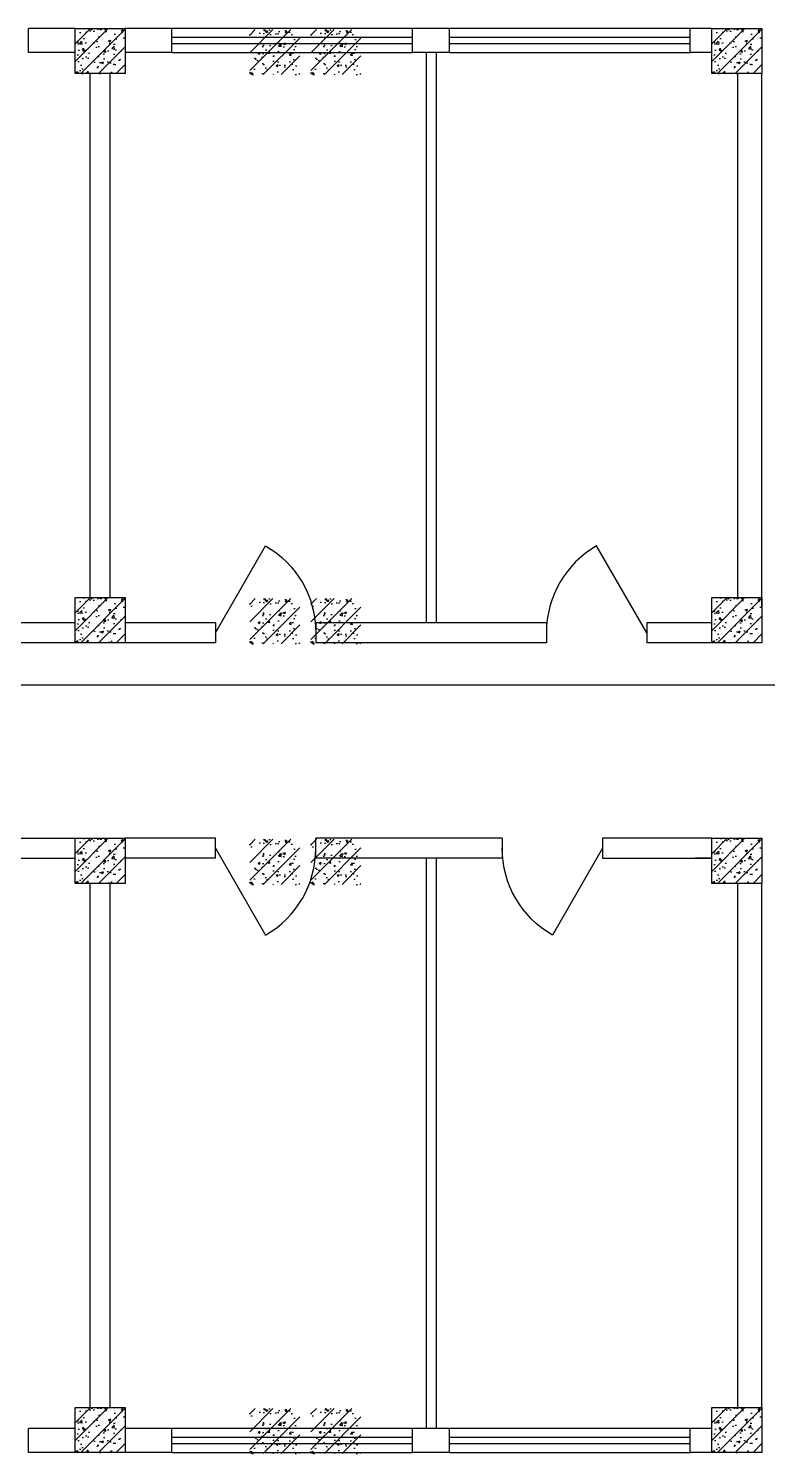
# Model space of a CAD drawing. Header units: millimetres. Extents: x 1454 to 76815, y 2126 to 32240.
# Drawn here: x 40898 to 45812, y 22736 to 32209 of the extents above; entities that cross this region are included whole.
import ezdxf
from ezdxf.enums import TextEntityAlignment as Align

# ---------------------------------------------------------------- set-up
doc = ezdxf.new("R2010")
doc.units = ezdxf.units.MM
doc.linetypes.add('CONTINOUS', pattern=[0])
for name, color, linetype in [('BD0', 7, 'Continuous'), ('C', 7, 'Continuous'), ('WINDOW', 7, 'Continuous'), ('WINDOW_TEXT', 7, 'Continuous'), ('Z', 7, 'Continuous'), ('Z1', 9, 'Continuous'), ('文字说明', 7, 'Continuous')]:
    doc.layers.add(name, color=color, linetype=linetype)
doc.styles.add('SIMPLEX', font='SIMPLEX.SHX')

# ---------------------------------------------------------------- blocks, each defined once
blk = doc.blocks.new('_DBLK')
blk.add_line((-0.5, 0), (0, -0.866))
blk.add_arc((-0.5, 0), 1, 300, 0)
at = {"layer": 'WINDOW_TEXT', "style": 'SIMPLEX', "flags": 9}
blk.add_attdef('A', text='', height=1, dxfattribs=at).set_placement((0, 1.5), align=Align.MIDDLE)

msp = doc.modelspace()

# ---------------------------------------------------------------- hatches: boundary and pattern name
at = {"layer": 'BD0'}
h = msp.add_hatch(dxfattribs=at)
h.set_pattern_fill('AR-CONC', color=256, scale=20, style=0)
h.set_pattern_definition([(50, (-1437614.38, -510952.3), (143.4520365, -12.550427), [15, -165]), (355, (-1437614.38, -510952.3), (-27.750267, 150.438427), [12, -132]), (100.4514, (-1437602.42, -510953.35), (115.701876, 137.887908), [12.748038, -140.228422]), (46.1842, (-1437614.38, -510912.3), (213.44821, -33.103803), [22.5, -247.5]), (96.6356, (-1437596.6, -510915.06), (186.93254, 194.823574), [19.122058, -210.3426]), (351.1842, (-1437614.38, -510912.3), (186.93239, 194.82372), [18, -198]), (21, (-1437594.38, -510922.3), (119.38141, -80.523778), [15, -165]), (326, (-1437594.38, -510922.3), (48.663066, 145.030009), [12, -132]), (71.4514, (-1437584.43, -510929.01), (168.044526, 64.506099), [12.748038, -140.228422]), (37.5, (-1437614.38, -510952.3), (2.431971, 66.5787708), [0, -130.4, 0, -134, 0, -132.5]), (7.5, (-1437614.38, -510952.3), (52.6139075, 78.8823424), [0, -76.4, 0, -127.4, 0, -50.5]), (327.5, (-1437658.98, -510952.3), (106.7644872, -4.5109743), [0, -50, 0, -156, 0, -207]), (317.5, (-1437678.98, -510952.3), (116.637234, 20.0209965), [0, -65, 0, -103.6, 0, -147])])
h.paths.add_polyline_path([(41208.4, 23042.4), (41541.7, 23042.4), (41541.7, 22742.4), (41208.4, 22742.4)])
h = msp.add_hatch(dxfattribs=at)
h.set_pattern_fill('ANSI31', color=256, scale=666.666667, style=0)
h.set_pattern_definition([(45, (-1437614.38, -510952.3), (-58.925565, 58.925565), [])])
h.paths.add_polyline_path([(41208.4, 23042.4), (41541.7, 23042.4), (41541.7, 22742.4), (41208.4, 22742.4)])
h = msp.add_hatch(dxfattribs=at)
h.set_pattern_fill('AR-CONC', color=256, scale=20, style=0)
h.set_pattern_definition([(50, (-1643258.67, -84955.88), (143.4520365, -12.550427), [15, -165]), (355, (-1643258.67, -84955.88), (-27.750267, 150.438427), [12, -132]), (100.4514, (-1643246.72, -84956.93), (115.701876, 137.887908), [12.748038, -140.228422]), (46.1842, (-1643258.67, -84915.88), (213.44821, -33.103803), [22.5, -247.5]), (96.6356, (-1643240.89, -84918.64), (186.93254, 194.823574), [19.122058, -210.3426]), (351.1842, (-1643258.67, -84915.88), (186.93239, 194.82372), [18, -198]), (21, (-1643238.67, -84925.88), (119.3814104, -80.523778), [15, -165]), (326, (-1643238.67, -84925.88), (48.663066, 145.030009), [12, -132]), (71.4514, (-1643228.72, -84932.59), (168.044526, 64.506099), [12.748038, -140.228422]), (37.5, (-1643258.673, -84955.88), (2.431971, 66.5787708), [0, -130.4, 0, -134, 0, -132.5]), (7.5, (-1643258.67, -84955.88), (52.6139075, 78.8823424), [0, -76.4, 0, -127.4, 0, -50.5]), (327.5, (-1643303.273, -84955.88), (106.7644872, -4.5109743), [0, -50, 0, -156, 0, -207]), (317.5, (-1643323.27, -84955.88), (116.637234, 20.0209965), [0, -65, 0, -103.6, 0, -147])])
h.paths.add_polyline_path([(42369, 23035.8), (42702.3, 23035.8), (42702.3, 22735.8), (42369, 22735.8)])
h = msp.add_hatch(dxfattribs=at)
h.set_pattern_fill('ANSI31', color=256, scale=666.666667, style=0)
h.set_pattern_definition([(45, (-1643258.67, -84955.88), (-58.925565, 58.925565), [])])
h.paths.add_polyline_path([(42369, 23035.8), (42702.3, 23035.8), (42702.3, 22735.8), (42369, 22735.8)])
h = msp.add_hatch(dxfattribs=at)
h.set_pattern_fill('ANSI31', color=256, scale=666.666667, style=0)
h.set_pattern_definition([(45, (-1642852.01, -84955.88), (-58.925565, 58.925565), [])])
h.paths.add_polyline_path([(42775.6, 23035.8), (43109, 23035.8), (43109, 22735.8), (42775.6, 22735.8)])
h = msp.add_hatch(dxfattribs=at)
h.set_pattern_fill('AR-CONC', color=256, scale=20, style=0)
h.set_pattern_definition([(50, (-1642852.01, -84955.88), (143.4520365, -12.550427), [15, -165]), (355, (-1642852, -84955.88), (-27.750267, 150.438427), [12, -132]), (100.4514, (-1642840.05, -84956.93), (115.701876, 137.887908), [12.748038, -140.228422]), (46.1842, (-1642852, -84915.88), (213.44821, -33.103803), [22.5, -247.5]), (96.6356, (-1642834.22, -84918.64), (186.93254, 194.823574), [19.122058, -210.3426]), (351.1842, (-1642852, -84915.88), (186.93239, 194.82372), [18, -198]), (21, (-1642832.01, -84925.88), (119.3814104, -80.523778), [15, -165]), (326, (-1642832, -84925.88), (48.663066, 145.030009), [12, -132]), (71.4514, (-1642822.06, -84932.59), (168.044526, 64.506099), [12.748038, -140.228422]), (37.5, (-1642852.007, -84955.88), (2.431971, 66.5787708), [0, -130.4, 0, -134, 0, -132.5]), (7.5, (-1642852.01, -84955.88), (52.6139075, 78.8823424), [0, -76.4, 0, -127.4, 0, -50.5]), (327.5, (-1642896.607, -84955.88), (106.7644872, -4.5109743), [0, -50, 0, -156, 0, -207]), (317.5, (-1642916.61, -84955.88), (116.637234, 20.0209965), [0, -65, 0, -103.6, 0, -147])])
h.paths.add_polyline_path([(42775.6, 23035.8), (43109, 23035.8), (43109, 22735.8), (42775.6, 22735.8)])
h = msp.add_hatch(dxfattribs=at)
h.set_pattern_fill('AR-CONC', color=256, scale=20, style=0)
h.set_pattern_definition([(50, (-1433381.05, -510952.3), (143.4520365, -12.550427), [15, -165]), (355, (-1433381.05, -510952.3), (-27.750267, 150.438427), [12, -132]), (100.4514, (-1433369.09, -510953.35), (115.701876, 137.887908), [12.748038, -140.228422]), (46.1842, (-1433381.05, -510912.3), (213.44821, -33.103803), [22.5, -247.5]), (96.6356, (-1433363.26, -510915.06), (186.93254, 194.823574), [19.122058, -210.3426]), (351.1842, (-1433381.05, -510912.3), (186.93239, 194.82372), [18, -198]), (21, (-1433361.05, -510922.3), (119.38141, -80.523778), [15, -165]), (326, (-1433361.05, -510922.3), (48.663066, 145.030009), [12, -132]), (71.4514, (-1433351.1, -510929.01), (168.044526, 64.506099), [12.748038, -140.228422]), (37.5, (-1433381.046, -510952.3), (2.431971, 66.5787708), [0, -130.4, 0, -134, 0, -132.5]), (7.5, (-1433381.046, -510952.3), (52.6139075, 78.8823424), [0, -76.4, 0, -127.4, 0, -50.5]), (327.5, (-1433425.646, -510952.3), (106.7644872, -4.5109743), [0, -50, 0, -156, 0, -207]), (317.5, (-1433445.65, -510952.3), (116.637234, 20.0209965), [0, -65, 0, -103.6, 0, -147])])
h.paths.add_polyline_path([(45441.7, 23042.4), (45775.1, 23042.4), (45775.1, 22742.4), (45441.7, 22742.4)])
h = msp.add_hatch(dxfattribs=at)
h.set_pattern_fill('ANSI31', color=256, scale=666.666667, style=0)
h.set_pattern_definition([(45, (-1433381.046, -510952.3), (-58.925565, 58.925565), [])])
h.paths.add_polyline_path([(45441.7, 23042.4), (45775.1, 23042.4), (45775.1, 22742.4), (45441.7, 22742.4)])
at = {"layer": 'Z1'}
h = msp.add_hatch(dxfattribs=at)
h.set_pattern_fill('ANSI31', color=256, scale=666.666667, style=0)
h.set_pattern_definition([(45, (-1437614.38, -501785.635), (-58.925565, 58.925565), [])])
h.paths.add_polyline_path([(41208.4, 32209.1), (41541.7, 32209.1), (41541.7, 31909.1), (41208.4, 31909.1)])
h = msp.add_hatch(dxfattribs=at)
h.set_pattern_fill('AR-CONC', color=256, scale=20, style=0)
h.set_pattern_definition([(50, (-1437614.38, -501785.64), (143.4520365, -12.550427), [15, -165]), (355, (-1437614.38, -501785.64), (-27.750267, 150.438427), [12, -132]), (100.4514, (-1437602.42, -501786.68), (115.701876, 137.887908), [12.748038, -140.228422]), (46.1842, (-1437614.38, -501745.64), (213.44821, -33.103803), [22.5, -247.5]), (96.6356, (-1437596.6, -501748.4), (186.93254, 194.823574), [19.122058, -210.3426]), (351.1842, (-1437614.38, -501745.64), (186.93239, 194.82372), [18, -198]), (21, (-1437594.38, -501755.64), (119.38141, -80.523778), [15, -165]), (326, (-1437594.38, -501755.64), (48.663066, 145.030009), [12, -132]), (71.4514, (-1437584.43, -501762.35), (168.044526, 64.506099), [12.748038, -140.228422]), (37.5, (-1437614.38, -501785.635), (2.431971, 66.5787708), [0, -130.4, 0, -134, 0, -132.5]), (7.5, (-1437614.38, -501785.635), (52.6139075, 78.8823424), [0, -76.4, 0, -127.4, 0, -50.5]), (327.5, (-1437658.98, -501785.635), (106.7644872, -4.5109743), [0, -50, 0, -156, 0, -207]), (317.5, (-1437678.98, -501785.635), (116.637234, 20.0209965), [0, -65, 0, -103.6, 0, -147])])
h.paths.add_polyline_path([(41208.4, 32209.1), (41541.7, 32209.1), (41541.7, 31909.1), (41208.4, 31909.1)])
h = msp.add_hatch(dxfattribs=at)
h.set_pattern_fill('ANSI31', color=256, scale=666.666667, style=0)
h.set_pattern_definition([(45, (-1643258.67, -75789.21), (-58.925565, 58.925565), [])])
h.paths.add_polyline_path([(42369, 32202.4), (42702.3, 32202.4), (42702.3, 31902.4), (42369, 31902.4)])
h = msp.add_hatch(dxfattribs=at)
h.set_pattern_fill('AR-CONC', color=256, scale=20, style=0)
h.set_pattern_definition([(50, (-1643258.67, -75789.21), (143.4520365, -12.550427), [15, -165]), (355, (-1643258.67, -75789.21), (-27.750267, 150.438427), [12, -132]), (100.4514, (-1643246.72, -75790.26), (115.701876, 137.887908), [12.748038, -140.228422]), (46.1842, (-1643258.67, -75749.21), (213.44821, -33.103803), [22.5, -247.5]), (96.6356, (-1643240.89, -75751.97), (186.93254, 194.823574), [19.122058, -210.3426]), (351.1842, (-1643258.67, -75749.21), (186.93239, 194.82372), [18, -198]), (21, (-1643238.67, -75759.21), (119.3814104, -80.523778), [15, -165]), (326, (-1643238.67, -75759.21), (48.663066, 145.030009), [12, -132]), (71.4514, (-1643228.72, -75765.92), (168.044526, 64.506099), [12.748038, -140.228422]), (37.5, (-1643258.673, -75789.214), (2.431971, 66.5787708), [0, -130.4, 0, -134, 0, -132.5]), (7.5, (-1643258.67, -75789.214), (52.6139075, 78.8823424), [0, -76.4, 0, -127.4, 0, -50.5]), (327.5, (-1643303.273, -75789.214), (106.7644872, -4.5109743), [0, -50, 0, -156, 0, -207]), (317.5, (-1643323.27, -75789.21), (116.637234, 20.0209965), [0, -65, 0, -103.6, 0, -147])])
h.paths.add_polyline_path([(42369, 32202.4), (42702.3, 32202.4), (42702.3, 31902.4), (42369, 31902.4)])
h = msp.add_hatch(dxfattribs=at)
h.set_pattern_fill('AR-CONC', color=256, scale=20, style=0)
h.set_pattern_definition([(50, (-1642852.01, -75789.21), (143.4520365, -12.550427), [15, -165]), (355, (-1642852, -75789.21), (-27.750267, 150.438427), [12, -132]), (100.4514, (-1642840.05, -75790.26), (115.701876, 137.887908), [12.748038, -140.228422]), (46.1842, (-1642852, -75749.21), (213.44821, -33.103803), [22.5, -247.5]), (96.6356, (-1642834.22, -75751.97), (186.93254, 194.823574), [19.122058, -210.3426]), (351.1842, (-1642852, -75749.21), (186.93239, 194.82372), [18, -198]), (21, (-1642832.01, -75759.21), (119.3814104, -80.523778), [15, -165]), (326, (-1642832, -75759.21), (48.663066, 145.030009), [12, -132]), (71.4514, (-1642822.06, -75765.92), (168.044526, 64.506099), [12.748038, -140.228422]), (37.5, (-1642852.007, -75789.214), (2.431971, 66.5787708), [0, -130.4, 0, -134, 0, -132.5]), (7.5, (-1642852.01, -75789.214), (52.6139075, 78.8823424), [0, -76.4, 0, -127.4, 0, -50.5]), (327.5, (-1642896.607, -75789.214), (106.7644872, -4.5109743), [0, -50, 0, -156, 0, -207]), (317.5, (-1642916.61, -75789.21), (116.637234, 20.0209965), [0, -65, 0, -103.6, 0, -147])])
h.paths.add_polyline_path([(42775.6, 32202.4), (43109, 32202.4), (43109, 31902.4), (42775.6, 31902.4)])
h = msp.add_hatch(dxfattribs=at)
h.set_pattern_fill('ANSI31', color=256, scale=666.666667, style=0)
h.set_pattern_definition([(45, (-1642852.01, -75789.21), (-58.925565, 58.925565), [])])
h.paths.add_polyline_path([(42775.6, 32202.4), (43109, 32202.4), (43109, 31902.4), (42775.6, 31902.4)])
h = msp.add_hatch(dxfattribs=at)
h.set_pattern_fill('ANSI31', color=256, scale=666.666667, style=0)
h.set_pattern_definition([(45, (-1433381.046, -501785.635), (-58.925565, 58.925565), [])])
h.paths.add_polyline_path([(45441.7, 32209.1), (45775.1, 32209.1), (45775.1, 31909.1), (45441.7, 31909.1)])
h = msp.add_hatch(dxfattribs=at)
h.set_pattern_fill('AR-CONC', color=256, scale=20, style=0)
h.set_pattern_definition([(50, (-1433381.05, -501785.64), (143.4520365, -12.550427), [15, -165]), (355, (-1433381.05, -501785.64), (-27.750267, 150.438427), [12, -132]), (100.4514, (-1433369.09, -501786.68), (115.701876, 137.887908), [12.748038, -140.228422]), (46.1842, (-1433381.05, -501745.64), (213.44821, -33.103803), [22.5, -247.5]), (96.6356, (-1433363.26, -501748.4), (186.93254, 194.823574), [19.122058, -210.3426]), (351.1842, (-1433381.05, -501745.64), (186.93239, 194.82372), [18, -198]), (21, (-1433361.05, -501755.64), (119.38141, -80.523778), [15, -165]), (326, (-1433361.05, -501755.64), (48.663066, 145.030009), [12, -132]), (71.4514, (-1433351.1, -501762.35), (168.044526, 64.506099), [12.748038, -140.228422]), (37.5, (-1433381.046, -501785.635), (2.431971, 66.5787708), [0, -130.4, 0, -134, 0, -132.5]), (7.5, (-1433381.046, -501785.635), (52.6139075, 78.8823424), [0, -76.4, 0, -127.4, 0, -50.5]), (327.5, (-1433425.646, -501785.635), (106.7644872, -4.5109743), [0, -50, 0, -156, 0, -207]), (317.5, (-1433445.65, -501785.635), (116.637234, 20.0209965), [0, -65, 0, -103.6, 0, -147])])
h.paths.add_polyline_path([(45441.7, 32209.1), (45775.1, 32209.1), (45775.1, 31909.1), (45441.7, 31909.1)])
h = msp.add_hatch(dxfattribs=at)
h.set_pattern_fill('ANSI31', color=256, scale=666.666667, style=0)
h.set_pattern_definition([(45, (-1437614.38, -505568.97), (-58.925565, 58.925565), [])])
h.paths.add_polyline_path([(41208.4, 28425.8), (41541.7, 28425.8), (41541.7, 28125.8), (41208.4, 28125.8)])
h = msp.add_hatch(dxfattribs=at)
h.set_pattern_fill('AR-CONC', color=256, scale=20, style=0)
h.set_pattern_definition([(50, (-1437614.38, -505568.97), (143.4520365, -12.550427), [15, -165]), (355, (-1437614.38, -505568.97), (-27.750267, 150.438427), [12, -132]), (100.4514, (-1437602.42, -505570.01), (115.701876, 137.887908), [12.748038, -140.228422]), (46.1842, (-1437614.38, -505528.97), (213.44821, -33.103803), [22.5, -247.5]), (96.6356, (-1437596.6, -505531.73), (186.93254, 194.823574), [19.122058, -210.3426]), (351.1842, (-1437614.38, -505528.97), (186.93239, 194.82372), [18, -198]), (21, (-1437594.38, -505538.97), (119.38141, -80.523778), [15, -165]), (326, (-1437594.38, -505538.97), (48.663066, 145.030009), [12, -132]), (71.4514, (-1437584.43, -505545.68), (168.044526, 64.506099), [12.748038, -140.228422]), (37.5, (-1437614.38, -505568.97), (2.431971, 66.5787708), [0, -130.4, 0, -134, 0, -132.5]), (7.5, (-1437614.38, -505568.97), (52.6139075, 78.8823424), [0, -76.4, 0, -127.4, 0, -50.5]), (327.5, (-1437658.98, -505568.97), (106.7644872, -4.5109743), [0, -50, 0, -156, 0, -207]), (317.5, (-1437678.98, -505568.97), (116.637234, 20.0209965), [0, -65, 0, -103.6, 0, -147])])
h.paths.add_polyline_path([(41208.4, 28425.8), (41541.7, 28425.8), (41541.7, 28125.8), (41208.4, 28125.8)])
h = msp.add_hatch(dxfattribs=at)
h.set_pattern_fill('ANSI31', color=256, scale=666.666667, style=0)
h.set_pattern_definition([(45, (-1433381.046, -505568.97), (-58.925565, 58.925565), [])])
h.paths.add_polyline_path([(45441.7, 28425.8), (45775.1, 28425.8), (45775.1, 28125.8), (45441.7, 28125.8)])
h = msp.add_hatch(dxfattribs=at)
h.set_pattern_fill('AR-CONC', color=256, scale=20, style=0)
h.set_pattern_definition([(50, (-1433381.05, -505568.97), (143.4520365, -12.550427), [15, -165]), (355, (-1433381.05, -505568.97), (-27.750267, 150.438427), [12, -132]), (100.4514, (-1433369.09, -505570.01), (115.701876, 137.887908), [12.748038, -140.228422]), (46.1842, (-1433381.05, -505528.97), (213.44821, -33.103803), [22.5, -247.5]), (96.6356, (-1433363.26, -505531.73), (186.93254, 194.823574), [19.122058, -210.3426]), (351.1842, (-1433381.05, -505528.97), (186.93239, 194.82372), [18, -198]), (21, (-1433361.05, -505538.97), (119.38141, -80.523778), [15, -165]), (326, (-1433361.05, -505538.97), (48.663066, 145.030009), [12, -132]), (71.4514, (-1433351.1, -505545.68), (168.044526, 64.506099), [12.748038, -140.228422]), (37.5, (-1433381.046, -505568.97), (2.431971, 66.5787708), [0, -130.4, 0, -134, 0, -132.5]), (7.5, (-1433381.046, -505568.97), (52.6139075, 78.8823424), [0, -76.4, 0, -127.4, 0, -50.5]), (327.5, (-1433425.646, -505568.97), (106.7644872, -4.5109743), [0, -50, 0, -156, 0, -207]), (317.5, (-1433445.65, -505568.97), (116.637234, 20.0209965), [0, -65, 0, -103.6, 0, -147])])
h.paths.add_polyline_path([(45441.7, 28425.8), (45775.1, 28425.8), (45775.1, 28125.8), (45441.7, 28125.8)])
h = msp.add_hatch(dxfattribs=at)
h.set_pattern_fill('ANSI31', color=256, scale=666.666667, style=0)
h.set_pattern_definition([(45, (-1643258.67, -79572.55), (-58.925565, 58.925565), [])])
h.paths.add_polyline_path([(42369, 28419.1), (42702.3, 28419.1), (42702.3, 28119.1), (42369, 28119.1)])
h = msp.add_hatch(dxfattribs=at)
h.set_pattern_fill('AR-CONC', color=256, scale=20, style=0)
h.set_pattern_definition([(50, (-1643258.67, -79572.55), (143.4520365, -12.550427), [15, -165]), (355, (-1643258.67, -79572.55), (-27.750267, 150.438427), [12, -132]), (100.4514, (-1643246.72, -79573.6), (115.701876, 137.887908), [12.748038, -140.228422]), (46.1842, (-1643258.67, -79532.55), (213.44821, -33.103803), [22.5, -247.5]), (96.6356, (-1643240.89, -79535.3), (186.93254, 194.823574), [19.122058, -210.3426]), (351.1842, (-1643258.67, -79532.55), (186.93239, 194.82372), [18, -198]), (21, (-1643238.67, -79542.55), (119.3814104, -80.523778), [15, -165]), (326, (-1643238.67, -79542.55), (48.663066, 145.030009), [12, -132]), (71.4514, (-1643228.72, -79549.26), (168.044526, 64.506099), [12.748038, -140.228422]), (37.5, (-1643258.673, -79572.547), (2.431971, 66.5787708), [0, -130.4, 0, -134, 0, -132.5]), (7.5, (-1643258.67, -79572.55), (52.6139075, 78.8823424), [0, -76.4, 0, -127.4, 0, -50.5]), (327.5, (-1643303.273, -79572.547), (106.7644872, -4.5109743), [0, -50, 0, -156, 0, -207]), (317.5, (-1643323.27, -79572.55), (116.637234, 20.0209965), [0, -65, 0, -103.6, 0, -147])])
h.paths.add_polyline_path([(42369, 28419.1), (42702.3, 28419.1), (42702.3, 28119.1), (42369, 28119.1)])
h = msp.add_hatch(dxfattribs=at)
h.set_pattern_fill('AR-CONC', color=256, scale=20, style=0)
h.set_pattern_definition([(50, (-1642852.01, -79572.55), (143.4520365, -12.550427), [15, -165]), (355, (-1642852, -79572.55), (-27.750267, 150.438427), [12, -132]), (100.4514, (-1642840.05, -79573.6), (115.701876, 137.887908), [12.748038, -140.228422]), (46.1842, (-1642852, -79532.55), (213.44821, -33.103803), [22.5, -247.5]), (96.6356, (-1642834.22, -79535.3), (186.93254, 194.823574), [19.122058, -210.3426]), (351.1842, (-1642852, -79532.55), (186.93239, 194.82372), [18, -198]), (21, (-1642832.01, -79542.55), (119.3814104, -80.523778), [15, -165]), (326, (-1642832, -79542.55), (48.663066, 145.030009), [12, -132]), (71.4514, (-1642822.06, -79549.26), (168.044526, 64.506099), [12.748038, -140.228422]), (37.5, (-1642852.007, -79572.547), (2.431971, 66.5787708), [0, -130.4, 0, -134, 0, -132.5]), (7.5, (-1642852.01, -79572.55), (52.6139075, 78.8823424), [0, -76.4, 0, -127.4, 0, -50.5]), (327.5, (-1642896.607, -79572.547), (106.7644872, -4.5109743), [0, -50, 0, -156, 0, -207]), (317.5, (-1642916.61, -79572.55), (116.637234, 20.0209965), [0, -65, 0, -103.6, 0, -147])])
h.paths.add_polyline_path([(42775.6, 28419.1), (43109, 28419.1), (43109, 28119.1), (42775.6, 28119.1)])
h = msp.add_hatch(dxfattribs=at)
h.set_pattern_fill('ANSI31', color=256, scale=666.666667, style=0)
h.set_pattern_definition([(45, (-1642852.01, -79572.55), (-58.925565, 58.925565), [])])
h.paths.add_polyline_path([(42775.6, 28419.1), (43109, 28419.1), (43109, 28119.1), (42775.6, 28119.1)])
h = msp.add_hatch(dxfattribs=at)
h.set_pattern_fill('AR-CONC', color=256, scale=20, style=0)
h.set_pattern_definition([(50, (-1437614.38, -507168.97), (143.4520365, -12.550427), [15, -165]), (355, (-1437614.38, -507168.97), (-27.750267, 150.438427), [12, -132]), (100.4514, (-1437602.42, -507170.01), (115.701876, 137.887908), [12.748038, -140.228422]), (46.1842, (-1437614.38, -507128.97), (213.44821, -33.103803), [22.5, -247.5]), (96.6356, (-1437596.6, -507131.73), (186.93254, 194.823574), [19.122058, -210.3426]), (351.1842, (-1437614.38, -507128.97), (186.93239, 194.82372), [18, -198]), (21, (-1437594.38, -507138.97), (119.38141, -80.523778), [15, -165]), (326, (-1437594.38, -507138.97), (48.663066, 145.030009), [12, -132]), (71.4514, (-1437584.43, -507145.68), (168.044526, 64.506099), [12.748038, -140.228422]), (37.5, (-1437614.38, -507168.97), (2.431971, 66.5787708), [0, -130.4, 0, -134, 0, -132.5]), (7.5, (-1437614.38, -507168.97), (52.6139075, 78.8823424), [0, -76.4, 0, -127.4, 0, -50.5]), (327.5, (-1437658.98, -507168.97), (106.7644872, -4.5109743), [0, -50, 0, -156, 0, -207]), (317.5, (-1437678.98, -507168.97), (116.637234, 20.0209965), [0, -65, 0, -103.6, 0, -147])])
h.paths.add_polyline_path([(41208.4, 26825.8), (41541.7, 26825.8), (41541.7, 26525.8), (41208.4, 26525.8)])
h = msp.add_hatch(dxfattribs=at)
h.set_pattern_fill('ANSI31', color=256, scale=666.666667, style=0)
h.set_pattern_definition([(45, (-1437614.38, -507168.97), (-58.925565, 58.925565), [])])
h.paths.add_polyline_path([(41208.4, 26825.8), (41541.7, 26825.8), (41541.7, 26525.8), (41208.4, 26525.8)])
h = msp.add_hatch(dxfattribs=at)
h.set_pattern_fill('AR-CONC', color=256, scale=20, style=0)
h.set_pattern_definition([(50, (-1643258.67, -81172.55), (143.4520365, -12.550427), [15, -165]), (355, (-1643258.67, -81172.55), (-27.750267, 150.438427), [12, -132]), (100.4514, (-1643246.72, -81173.6), (115.701876, 137.887908), [12.748038, -140.228422]), (46.1842, (-1643258.67, -81132.55), (213.44821, -33.103803), [22.5, -247.5]), (96.6356, (-1643240.89, -81135.3), (186.93254, 194.823574), [19.122058, -210.3426]), (351.1842, (-1643258.67, -81132.55), (186.93239, 194.82372), [18, -198]), (21, (-1643238.67, -81142.55), (119.3814104, -80.523778), [15, -165]), (326, (-1643238.67, -81142.55), (48.663066, 145.030009), [12, -132]), (71.4514, (-1643228.72, -81149.26), (168.044526, 64.506099), [12.748038, -140.228422]), (37.5, (-1643258.673, -81172.547), (2.431971, 66.5787708), [0, -130.4, 0, -134, 0, -132.5]), (7.5, (-1643258.67, -81172.55), (52.6139075, 78.8823424), [0, -76.4, 0, -127.4, 0, -50.5]), (327.5, (-1643303.273, -81172.547), (106.7644872, -4.5109743), [0, -50, 0, -156, 0, -207]), (317.5, (-1643323.27, -81172.55), (116.637234, 20.0209965), [0, -65, 0, -103.6, 0, -147])])
h.paths.add_polyline_path([(42369, 26819.1), (42702.3, 26819.1), (42702.3, 26519.1), (42369, 26519.1)])
h = msp.add_hatch(dxfattribs=at)
h.set_pattern_fill('ANSI31', color=256, scale=666.666667, style=0)
h.set_pattern_definition([(45, (-1643258.67, -81172.55), (-58.925565, 58.925565), [])])
h.paths.add_polyline_path([(42369, 26819.1), (42702.3, 26819.1), (42702.3, 26519.1), (42369, 26519.1)])
h = msp.add_hatch(dxfattribs=at)
h.set_pattern_fill('ANSI31', color=256, scale=666.666667, style=0)
h.set_pattern_definition([(45, (-1642852.01, -81172.55), (-58.925565, 58.925565), [])])
h.paths.add_polyline_path([(42775.6, 26819.1), (43109, 26819.1), (43109, 26519.1), (42775.6, 26519.1)])
h = msp.add_hatch(dxfattribs=at)
h.set_pattern_fill('AR-CONC', color=256, scale=20, style=0)
h.set_pattern_definition([(50, (-1642852.01, -81172.55), (143.4520365, -12.550427), [15, -165]), (355, (-1642852, -81172.55), (-27.750267, 150.438427), [12, -132]), (100.4514, (-1642840.05, -81173.6), (115.701876, 137.887908), [12.748038, -140.228422]), (46.1842, (-1642852, -81132.55), (213.44821, -33.103803), [22.5, -247.5]), (96.6356, (-1642834.22, -81135.3), (186.93254, 194.823574), [19.122058, -210.3426]), (351.1842, (-1642852, -81132.55), (186.93239, 194.82372), [18, -198]), (21, (-1642832.01, -81142.55), (119.3814104, -80.523778), [15, -165]), (326, (-1642832, -81142.55), (48.663066, 145.030009), [12, -132]), (71.4514, (-1642822.06, -81149.26), (168.044526, 64.506099), [12.748038, -140.228422]), (37.5, (-1642852.007, -81172.547), (2.431971, 66.5787708), [0, -130.4, 0, -134, 0, -132.5]), (7.5, (-1642852.01, -81172.55), (52.6139075, 78.8823424), [0, -76.4, 0, -127.4, 0, -50.5]), (327.5, (-1642896.607, -81172.547), (106.7644872, -4.5109743), [0, -50, 0, -156, 0, -207]), (317.5, (-1642916.61, -81172.55), (116.637234, 20.0209965), [0, -65, 0, -103.6, 0, -147])])
h.paths.add_polyline_path([(42775.6, 26819.1), (43109, 26819.1), (43109, 26519.1), (42775.6, 26519.1)])
h = msp.add_hatch(dxfattribs=at)
h.set_pattern_fill('AR-CONC', color=256, scale=20, style=0)
h.set_pattern_definition([(50, (-1433381.05, -507168.97), (143.4520365, -12.550427), [15, -165]), (355, (-1433381.05, -507168.97), (-27.750267, 150.438427), [12, -132]), (100.4514, (-1433369.09, -507170.01), (115.701876, 137.887908), [12.748038, -140.228422]), (46.1842, (-1433381.05, -507128.97), (213.44821, -33.103803), [22.5, -247.5]), (96.6356, (-1433363.26, -507131.73), (186.93254, 194.823574), [19.122058, -210.3426]), (351.1842, (-1433381.05, -507128.97), (186.93239, 194.82372), [18, -198]), (21, (-1433361.05, -507138.97), (119.38141, -80.523778), [15, -165]), (326, (-1433361.05, -507138.97), (48.663066, 145.030009), [12, -132]), (71.4514, (-1433351.1, -507145.68), (168.044526, 64.506099), [12.748038, -140.228422]), (37.5, (-1433381.046, -507168.97), (2.431971, 66.5787708), [0, -130.4, 0, -134, 0, -132.5]), (7.5, (-1433381.046, -507168.97), (52.6139075, 78.8823424), [0, -76.4, 0, -127.4, 0, -50.5]), (327.5, (-1433425.646, -507168.97), (106.7644872, -4.5109743), [0, -50, 0, -156, 0, -207]), (317.5, (-1433445.65, -507168.97), (116.637234, 20.0209965), [0, -65, 0, -103.6, 0, -147])])
h.paths.add_polyline_path([(45441.7, 26825.8), (45775.1, 26825.8), (45775.1, 26525.8), (45441.7, 26525.8)])
h = msp.add_hatch(dxfattribs=at)
h.set_pattern_fill('ANSI31', color=256, scale=666.666667, style=0)
h.set_pattern_definition([(45, (-1433381.046, -507168.97), (-58.925565, 58.925565), [])])
h.paths.add_polyline_path([(45441.7, 26825.8), (45775.1, 26825.8), (45775.1, 26525.8), (45441.7, 26525.8)])

# ---------------------------------------------------------------- linework, layer by layer
for p, q in [((43541.7, 32049.1), (43541.7, 28259.1)), ((43608.4, 32049.1), (43608.4, 28259.1))]:
    msp.add_line(p, q)
at = {"layer": 'BD0'}
for p, q in [((41208.4, 32209.1), (40898.4, 32209.1)), ((40898.4, 32049.1), (40898.4, 32209.1)), ((41851.7, 32209.1), (41541.7, 32209.1)), ((41851.7, 32049.1), (41851.7, 32209.1)), ((43698.4, 32209.1), (43451.7, 32209.1)), ((43451.7, 32049.1), (43451.7, 32209.1)), ((43698.4, 32049.1), (43698.4, 32209.1)), ((45441.7, 32209.1), (45298.4, 32209.1)), ((45298.4, 32049.1), (45298.4, 32209.1)), ((41208.4, 32049.1), (40898.4, 32049.1)), ((41851.7, 32049.1), (41541.7, 32049.1)), ((43698.4, 32049.1), (43451.7, 32049.1)), ((45441.7, 32049.1), (45298.4, 32049.1)), ((45615.1, 28425.8), (45615.1, 31909.1)), ((45775.1, 28368.5), (45775.1, 31909.1)), ((40775.1, 26825.8), (41208.4, 26825.8)), ((40775.1, 26692.4), (41208.4, 26692.4)), ((43541.7, 26692.4), (43541.7, 22902.4)), ((43608.4, 26692.4), (43608.4, 22902.4)), ((45615.1, 23042.4), (45615.1, 26525.8)), ((45775.1, 23042.4), (45775.1, 26525.8)), ((41208.4, 22902.4), (40898.4, 22902.4)), ((40898.4, 22742.4), (40898.4, 22902.4)), ((41851.7, 22902.4), (41541.7, 22902.4)), ((41851.7, 22742.4), (41851.7, 22902.4)), ((43698.4, 22902.4), (43451.7, 22902.4)), ((43451.7, 22742.4), (43451.7, 22902.4)), ((43698.4, 22742.4), (43698.4, 22902.4)), ((45441.7, 22902.4), (45298.4, 22902.4)), ((45298.4, 22742.4), (45298.4, 22902.4)), ((41208.4, 22742.4), (40898.4, 22742.4)), ((41851.7, 22742.4), (41541.7, 22742.4)), ((43698.4, 22742.4), (43451.7, 22742.4)), ((45441.7, 22742.4), (45298.4, 22742.4))]:
    msp.add_line(p, q, dxfattribs=at)
for points in [[(41208.4, 23042.4), (41541.7, 23042.4), (41541.7, 22742.4), (41208.4, 22742.4)], [(45441.7, 23042.4), (45775.1, 23042.4), (45775.1, 22742.4), (45441.7, 22742.4)]]:
    msp.add_lwpolyline(points, close=True, dxfattribs=at)
at = {"layer": 'C', "color": 7}
for p, q in [((43451.7, 32209.1), (41851.7, 32209.1)), ((43451.7, 32149.1), (41851.7, 32149.1)), ((45298.4, 32209.1), (43698.4, 32209.1)), ((45298.4, 32149.1), (43698.4, 32149.1)), ((41851.7, 32109.1), (43451.7, 32109.1)), ((41851.7, 32049.1), (43451.7, 32049.1)), ((43698.4, 32109.1), (45298.4, 32109.1)), ((43698.4, 32049.1), (45298.4, 32049.1)), ((43451.7, 22902.4), (41851.7, 22902.4)), ((43451.7, 22842.4), (41851.7, 22842.4)), ((45298.4, 22902.4), (43698.4, 22902.4)), ((45298.4, 22842.4), (43698.4, 22842.4)), ((41851.7, 22802.4), (43451.7, 22802.4)), ((41851.7, 22742.4), (43451.7, 22742.4)), ((43698.4, 22802.4), (45298.4, 22802.4)), ((43698.4, 22742.4), (45298.4, 22742.4))]:
    msp.add_line(p, q, dxfattribs=at)
at = {"layer": 'Z'}
for p, q in [((41308.4, 28425.8), (41308.4, 31909.1)), ((41441.7, 28425.8), (41441.7, 31909.1)), ((41208.4, 28259.1), (40608.4, 28259.1)), ((42141.7, 28259.1), (41541.7, 28259.1)), ((42141.7, 28259.1), (42141.7, 28125.8)), ((44341.7, 28259.1), (42808.4, 28259.1)), ((42808.4, 28259.1), (42808.4, 28125.8)), ((44341.7, 28259.1), (44341.7, 28125.8)), ((45441.7, 28259.1), (45008.4, 28259.1)), ((45008.4, 28259.1), (45008.4, 28125.8)), ((41208.4, 28125.8), (40608.4, 28125.8)), ((42141.7, 28125.8), (41541.7, 28125.8)), ((44341.7, 28125.8), (42808.4, 28125.8)), ((45441.7, 28125.8), (45008.4, 28125.8)), ((42141.7, 26825.8), (41541.7, 26825.8)), ((42141.7, 26692.4), (42141.7, 26825.8)), ((44048.4, 26825.8), (42808.4, 26825.8)), ((42808.4, 26692.4), (42808.4, 26825.8)), ((44048.4, 26825.8), (44048.4, 26692.4)), ((45441.7, 26825.8), (44715.1, 26825.8)), ((44715.1, 26825.8), (44715.1, 26692.4)), ((42141.7, 26692.4), (41541.7, 26692.4)), ((44048.4, 26692.4), (42808.4, 26692.4)), ((44715.1, 26692.4), (45441.7, 26692.4)), ((45441.7, 26692.4), (45330.4, 26692.4)), ((41308.4, 23042.4), (41308.4, 26525.8)), ((41441.7, 23042.4), (41441.7, 26525.8))]:
    msp.add_line(p, q, dxfattribs=at)
for points in [[(41208.4, 32209.1), (41541.7, 32209.1), (41541.7, 31909.1), (41208.4, 31909.1)], [(45441.7, 32209.1), (45775.1, 32209.1), (45775.1, 31909.1), (45441.7, 31909.1)], [(41208.4, 28425.8), (41541.7, 28425.8), (41541.7, 28125.8), (41208.4, 28125.8)], [(45441.7, 28425.8), (45775.1, 28425.8), (45775.1, 28125.8), (45441.7, 28125.8)], [(41208.4, 26825.8), (41541.7, 26825.8), (41541.7, 26525.8), (41208.4, 26525.8)], [(45441.7, 26825.8), (45775.1, 26825.8), (45775.1, 26525.8), (45441.7, 26525.8)]]:
    msp.add_lwpolyline(points, close=True, dxfattribs=at)
at = {"layer": '文字说明', "color": 2, "linetype": 'CONTINOUS'}
msp.add_lwpolyline([(50693.7, 27843.7), (22322, 27843.7), (22322, 23422.7), (13354.3, 23422.7), (13354.3, 23796.3)], dxfattribs=at)

# ---------------------------------------------------------------- block references
at = {"layer": 'WINDOW', "yscale": 666.6666666666277, "zscale": 666.6666666666666, "rotation": 180}
for p, xscale in [((42475.1, 28192.4), -666.6666666665114), ((44675.1, 28192.4), 666.6666666665114)]:
    msp.add_blockref('_DBLK', p, dxfattribs=dict(at, xscale=xscale))
at = {"layer": 'WINDOW', "yscale": 666.6666666666277, "zscale": 666.6666666666666}
for p, xscale in [((42475.1, 26759.1), 666.6666666665114), ((44381.7, 26759.1), -666.6666666665114)]:
    msp.add_blockref('_DBLK', p, dxfattribs=dict(at, xscale=xscale))

doc.saveas('drawing.dxf')
